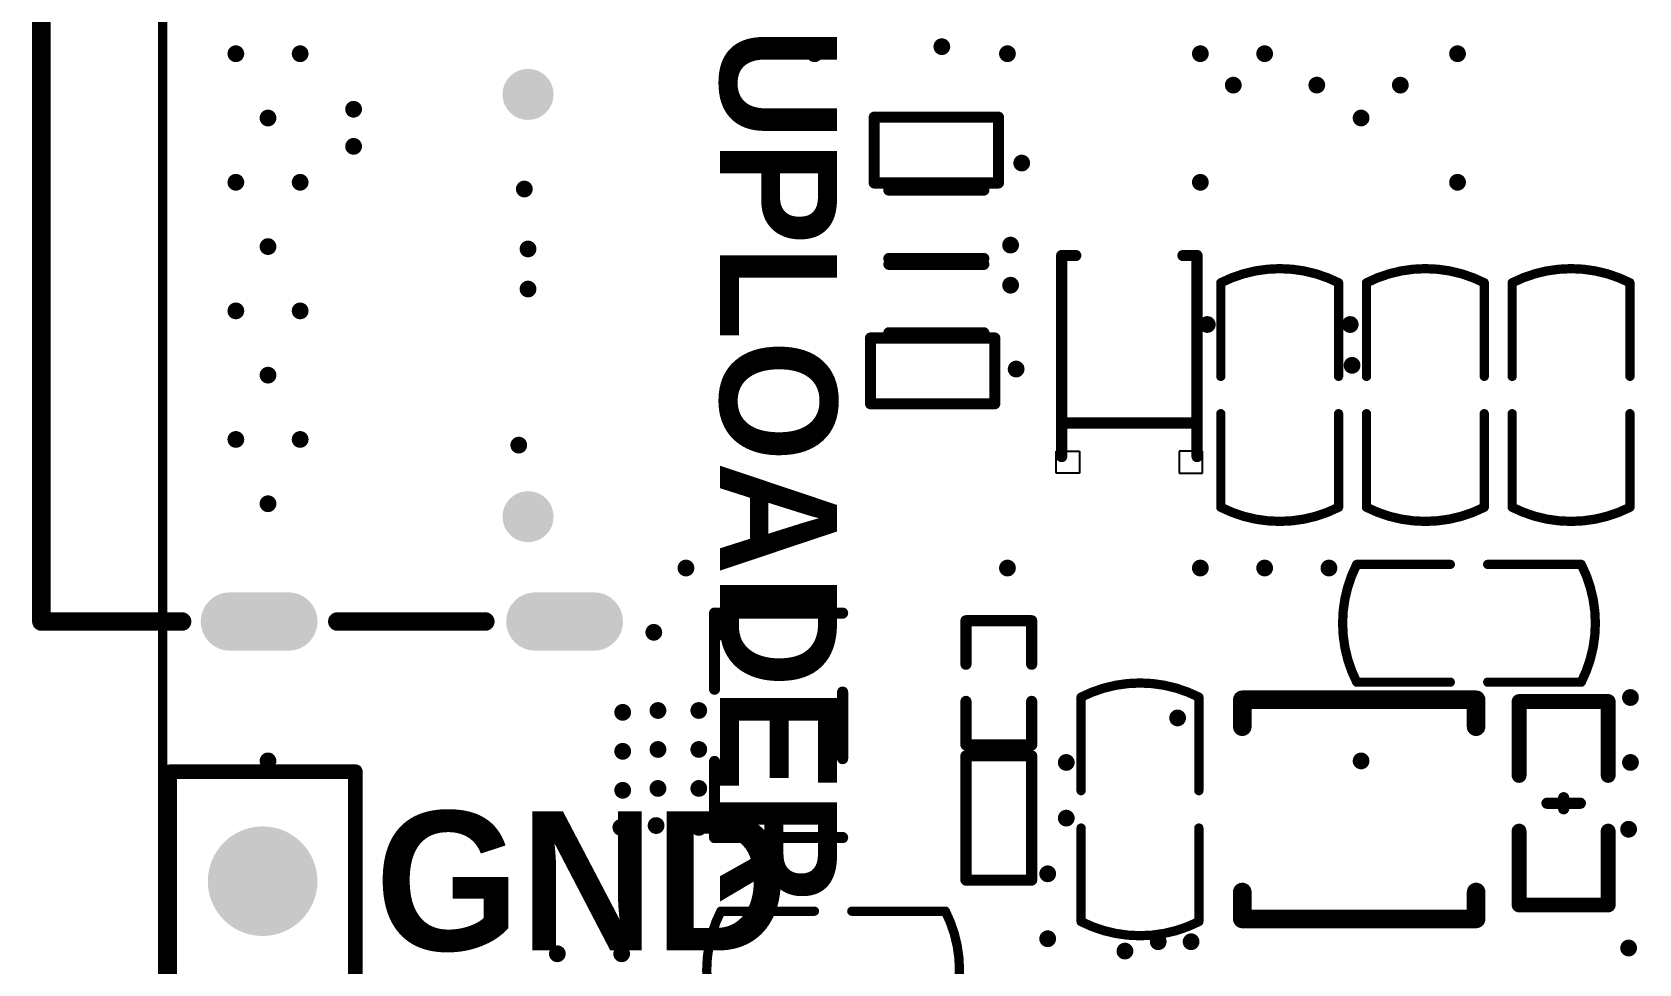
# Model space of a CAD drawing. Header units: millimetres. Extents: x -53 to 39, y 0 to 126.
# Drawn here: x -2.09 to 19.9, y 42.58 to 55.34 of the extents above; entities that cross this region are included whole.
import ezdxf

# ---------------------------------------------------------------- set-up
doc = ezdxf.new("R2010")
doc.units = ezdxf.units.MM
for name, color, linetype in [('KeepOutLayer', 6, 'Continuous'), ('MultiLayer', 9, 'Continuous'), ('PadHoleLayer', 156, 'Continuous'), ('TopOverlay', 2, 'Continuous'), ('ViaHoleLayer', 16, 'Continuous')]:
    doc.layers.add(name, color=color, linetype=linetype)
doc.styles.add('阿里巴巴普惠体 Heavy', font='', dxfattribs={"height": 0.2})
doc.styles.get('阿里巴巴普惠体 Heavy').set_extended_font_data('阿里巴巴普惠体 Heavy', bold=True)

# ---------------------------------------------------------------- blocks, each defined once
blk = doc.blocks.new('C0805_6')
at = {"layer": 'TopOverlay', "const_width": 0.127}
for points in [[(-1.53651712, -0.80585564, -0.2396317724491677), (-1.53651712, 0.80585564)], [(1.53651712, 0.80585564, -0.239631895420603), (1.53651712, -0.80585564)]]:
    blk.add_lwpolyline(points, format="xyb", dxfattribs=at)
for points in [[(-1.53651712, 0.80585564), (-0.2558542, 0.80585564)], [(0.2558542, 0.80585564), (1.53651712, 0.80585564)], [(-1.53651712, -0.80585564), (-0.2558542, -0.80585564)], [(0.2558542, -0.80585564), (1.53651712, -0.80585564)]]:
    blk.add_lwpolyline(points, dxfattribs=at)
at = {"layer": 'TopOverlay', "const_width": 0.0635}
for points in [[(-1.56826712, 0.80585564, 1), (-1.50476712, 0.80585564, 1)], [(-1.56826712, 0.80585564, 1), (-1.50476712, 0.80585564, 1)], [(-0.2876042, 0.80585564, 1), (-0.2241042, 0.80585564, 1)], [(0.2241042, 0.80585564, 1), (0.2876042, 0.80585564, 1)], [(1.50476712, 0.80585564, 1), (1.56826712, 0.80585564, 1)], [(1.50476712, 0.80585564, 1), (1.56826712, 0.80585564, 1)], [(-1.56826712, -0.80585564, 1), (-1.50476712, -0.80585564, 1)], [(-1.56826712, -0.80585564, 1), (-1.50476712, -0.80585564, 1)], [(-0.2876042, -0.80585564, 1), (-0.2241042, -0.80585564, 1)], [(0.2241042, -0.80585564, 1), (0.2876042, -0.80585564, 1)], [(1.50476712, -0.80585564, 1), (1.56826712, -0.80585564, 1)], [(1.50476712, -0.80585564, 1), (1.56826712, -0.80585564, 1)]]:
    blk.add_lwpolyline(points, format="xyb", close=True, dxfattribs=at)
blk = doc.blocks.new('C0805_7')
at = {"layer": 'TopOverlay', "const_width": 0.127}
for points in [[(-1.53651712, -0.80585564, -0.2396317724491677), (-1.53651712, 0.80585564)], [(1.53651712, 0.80585564, -0.239631895420603), (1.53651712, -0.80585564)]]:
    blk.add_lwpolyline(points, format="xyb", dxfattribs=at)
for points in [[(-1.53651712, 0.80585564), (-0.2558542, 0.80585564)], [(0.2558542, 0.80585564), (1.53651712, 0.80585564)], [(-1.53651712, -0.80585564), (-0.2558542, -0.80585564)], [(0.2558542, -0.80585564), (1.53651712, -0.80585564)]]:
    blk.add_lwpolyline(points, dxfattribs=at)
at = {"layer": 'TopOverlay', "const_width": 0.0635}
for points in [[(-1.56826712, 0.80585564, 1), (-1.50476712, 0.80585564, 1)], [(-1.56826712, 0.80585564, 1), (-1.50476712, 0.80585564, 1)], [(-0.2876042, 0.80585564, 1), (-0.2241042, 0.80585564, 1)], [(0.2241042, 0.80585564, 1), (0.2876042, 0.80585564, 1)], [(1.50476712, 0.80585564, 1), (1.56826712, 0.80585564, 1)], [(1.50476712, 0.80585564, 1), (1.56826712, 0.80585564, 1)], [(-1.56826712, -0.80585564, 1), (-1.50476712, -0.80585564, 1)], [(-1.56826712, -0.80585564, 1), (-1.50476712, -0.80585564, 1)], [(-0.2876042, -0.80585564, 1), (-0.2241042, -0.80585564, 1)], [(0.2241042, -0.80585564, 1), (0.2876042, -0.80585564, 1)], [(1.50476712, -0.80585564, 1), (1.56826712, -0.80585564, 1)], [(1.50476712, -0.80585564, 1), (1.56826712, -0.80585564, 1)]]:
    blk.add_lwpolyline(points, format="xyb", close=True, dxfattribs=at)
blk = doc.blocks.new('DFN_SMD_L1_0_W0_6_BI_19')
at = {"layer": 'TopOverlay', "const_width": 0.1519936}
for points in [[(0.6500113999999999, 0.467995), (-0.649986, 0.467995)], [(0.649986, -0.467995), (-0.6500113999999999, -0.467995)]]:
    blk.add_lwpolyline(points, dxfattribs=at)
at = {"layer": 'TopOverlay', "const_width": 0.0759968}
for points in [[(-0.6879843999999999, 0.467995, 1), (-0.6119876, 0.467995, 1)], [(0.6120129999999999, 0.467995, 1), (0.6880098, 0.467995, 1)], [(-0.6880098, -0.467995, 1), (-0.6120129999999999, -0.467995, 1)], [(0.6119876, -0.467995, 1), (0.6879843999999999, -0.467995, 1)]]:
    blk.add_lwpolyline(points, format="xyb", close=True, dxfattribs=at)
blk = doc.blocks.new('DFN_SMD_L1_0_W0_6_BI_20')
at = {"layer": 'TopOverlay', "const_width": 0.1519936}
for points in [[(0.6500113999999999, 0.467995), (-0.649986, 0.467995)], [(0.649986, -0.467995), (-0.6500113999999999, -0.467995)]]:
    blk.add_lwpolyline(points, dxfattribs=at)
at = {"layer": 'TopOverlay', "const_width": 0.0759968}
for points in [[(-0.6879843999999999, 0.467995, 1), (-0.6119876, 0.467995, 1)], [(0.6120129999999999, 0.467995, 1), (0.6880098, 0.467995, 1)], [(-0.6880098, -0.467995, 1), (-0.6120129999999999, -0.467995, 1)], [(0.6119876, -0.467995, 1), (0.6879843999999999, -0.467995, 1)]]:
    blk.add_lwpolyline(points, format="xyb", close=True, dxfattribs=at)
blk = doc.blocks.new('R0402_35')
at = {"layer": 'TopOverlay', "const_width": 0.1524}
for points in [[(-0.84987638, -0.44987718), (-0.84987638, 0.4499584599999999)], [(-0.84987638, 0.4499584599999999), (-0.25395682, 0.4499584599999999)], [(-0.25395682, 0.4499584599999999), (0.84996274, 0.4499584599999999)], [(0.84996274, -0.45003974), (0.84996274, 0.4499584599999999)], [(-0.84987638, -0.44987718), (-0.84971382, -0.45003974)], [(-0.84987638, -0.44987718), (-0.25395682, -0.44987718)], [(-0.25395682, -0.44987718), (0.84996274, -0.44987718)]]:
    blk.add_lwpolyline(points, dxfattribs=at)
at = {"layer": 'TopOverlay', "const_width": 0.0762}
for points in [[(-0.88797638, 0.4499584599999999, 1), (-0.81177638, 0.4499584599999999, 1)], [(-0.88797638, 0.4499584599999999, 1), (-0.81177638, 0.4499584599999999, 1)], [(-0.29205682, 0.4499584599999999, 1), (-0.21585682, 0.4499584599999999, 1)], [(-0.29205682, 0.4499584599999999, 1), (-0.21585682, 0.4499584599999999, 1)], [(0.81186274, 0.4499584599999999, 1), (0.8880627399999999, 0.4499584599999999, 1)], [(0.81186274, 0.4499584599999999, 1), (0.8880627399999999, 0.4499584599999999, 1)], [(-0.88797638, -0.44987718, 1), (-0.81177638, -0.44987718, 1)], [(-0.88797638, -0.44987718, 1), (-0.81177638, -0.44987718, 1)], [(-0.88797638, -0.44987718, 1), (-0.81177638, -0.44987718, 1)], [(-0.88781382, -0.45003974, 1), (-0.8116138199999999, -0.45003974, 1)], [(-0.29205682, -0.44987718, 1), (-0.21585682, -0.44987718, 1)], [(-0.29205682, -0.44987718, 1), (-0.21585682, -0.44987718, 1)], [(0.81186274, -0.44987718, 1), (0.8880627399999999, -0.44987718, 1)], [(0.81186274, -0.45003974, 1), (0.8880627399999999, -0.45003974, 1)]]:
    blk.add_lwpolyline(points, format="xyb", close=True, dxfattribs=at)
blk = doc.blocks.new('R0402_36')
at = {"layer": 'TopOverlay', "const_width": 0.1524}
for points in [[(-0.84987638, 0.4499584599999999), (-0.25395682, 0.4499584599999999)], [(-0.84987638, -0.44987718), (-0.84987638, 0.4499584599999999)], [(-0.25395682, 0.4499584599999999), (0.84996274, 0.4499584599999999)], [(0.84996274, -0.45003974), (0.84996274, 0.4499584599999999)], [(-0.84987638, -0.44987718), (-0.25395682, -0.44987718)], [(-0.84987638, -0.44987718), (-0.84971382, -0.45003974)], [(-0.25395682, -0.44987718), (0.84996274, -0.44987718)]]:
    blk.add_lwpolyline(points, dxfattribs=at)
at = {"layer": 'TopOverlay', "const_width": 0.0762}
for points in [[(-0.88797638, 0.4499584599999999, 1), (-0.81177638, 0.4499584599999999, 1)], [(-0.88797638, 0.4499584599999999, 1), (-0.81177638, 0.4499584599999999, 1)], [(-0.29205682, 0.4499584599999999, 1), (-0.21585682, 0.4499584599999999, 1)], [(-0.29205682, 0.4499584599999999, 1), (-0.21585682, 0.4499584599999999, 1)], [(0.81186274, 0.4499584599999999, 1), (0.8880627399999999, 0.4499584599999999, 1)], [(0.81186274, 0.4499584599999999, 1), (0.8880627399999999, 0.4499584599999999, 1)], [(-0.88797638, -0.44987718, 1), (-0.81177638, -0.44987718, 1)], [(-0.88797638, -0.44987718, 1), (-0.81177638, -0.44987718, 1)], [(-0.88797638, -0.44987718, 1), (-0.81177638, -0.44987718, 1)], [(-0.88781382, -0.45003974, 1), (-0.8116138199999999, -0.45003974, 1)], [(-0.29205682, -0.44987718, 1), (-0.21585682, -0.44987718, 1)], [(-0.29205682, -0.44987718, 1), (-0.21585682, -0.44987718, 1)], [(0.81186274, -0.44987718, 1), (0.8880627399999999, -0.44987718, 1)], [(0.81186274, -0.45003974, 1), (0.8880627399999999, -0.45003974, 1)]]:
    blk.add_lwpolyline(points, format="xyb", close=True, dxfattribs=at)
blk = doc.blocks.new('HDR1X15_47')
at = {"layer": 'MultiLayer'}
h = blk.add_hatch(color=9, dxfattribs=at)
edge = h.paths.add_edge_path()
edge.add_arc((16.51, 0), 0.7499985, 0, 360)
at = {"layer": 'PadHoleLayer'}
h = blk.add_hatch(color=156, dxfattribs=at)
edge = h.paths.add_edge_path()
edge.add_arc((16.51, 0), 0.4499991, 0, 360)
at = {"layer": 'TopOverlay', "const_width": 0.1999996}
for points in [[(-18.415, 1.27), (18.0086, 1.27)], [(18.0086, 1.27), (18.0086, -1.27)], [(-20.32, -1.27), (18.0086, -1.27)]]:
    blk.add_lwpolyline(points, dxfattribs=at)
at = {"layer": 'TopOverlay', "const_width": 0.0999998}
for points in [[(17.9586001, 1.27, 1), (18.0585999, 1.27, 1)], [(17.9586001, 1.27, 1), (18.0585999, 1.27, 1)], [(17.9586001, -1.27, 1), (18.0585999, -1.27, 1)], [(17.9586001, -1.27, 1), (18.0585999, -1.27, 1)]]:
    blk.add_lwpolyline(points, format="xyb", close=True, dxfattribs=at)
blk = doc.blocks.new('SOT_23_3_L2_9_W1_6_P1_90_LS2_8_BR_67')
at = {"layer": 'TopOverlay', "const_width": 0.1524}
for points in [[(-0.8761983999999999, 0.4945887999999999), (-0.8761983999999999, 1.536192)], [(-0.8761983999999999, 1.536192), (0.8761983999999999, 1.536192)], [(0.8761983999999999, -0.4553966), (0.8761983999999999, 0.4553966)], [(-0.8761983999999999, -1.536192), (-0.8761983999999999, -0.4945887999999999)], [(-0.8761983999999999, -1.536192), (0.8761983999999999, -1.536192)]]:
    blk.add_lwpolyline(points, dxfattribs=at)
at = {"layer": 'TopOverlay', "const_width": 0.0762}
for points in [[(-0.9142984, 1.536192, 1), (-0.8380983999999999, 1.536192, 1)], [(-0.9142984, 1.536192, 1), (-0.8380983999999999, 1.536192, 1)], [(0.8380983999999999, 1.536192, 1), (0.9142984, 1.536192, 1)], [(-0.9142984, 0.4945887999999999, 1), (-0.8380983999999999, 0.4945887999999999, 1)], [(0.8380983999999999, 0.4553966, 1), (0.9142984, 0.4553966, 1)], [(-0.9142984, -0.4945887999999999, 1), (-0.8380983999999999, -0.4945887999999999, 1)], [(0.8380983999999999, -0.4553966, 1), (0.9142984, -0.4553966, 1)], [(-0.9142984, -1.536192, 1), (-0.8380983999999999, -1.536192, 1)], [(-0.9142984, -1.536192, 1), (-0.8380983999999999, -1.536192, 1)], [(0.8380983999999999, -1.536192, 1), (0.9142984, -1.536192, 1)]]:
    blk.add_lwpolyline(points, format="xyb", close=True, dxfattribs=at)
blk = doc.blocks.new('R0402_102')
at = {"layer": 'TopOverlay', "const_width": 0.1524}
for points in [[(-0.84987638, -0.44987718), (-0.84987638, 0.4499584599999999)], [(-0.25395682, 0.4499584599999999), (-0.84987638, 0.4499584599999999)], [(0.84996274, 0.4499584599999999), (-0.25395682, 0.4499584599999999)], [(0.84996274, -0.45003974), (0.84996274, 0.4499584599999999)], [(-0.84971382, -0.45003974), (-0.84987638, -0.44987718)], [(-0.25395682, -0.44987718), (-0.84987638, -0.44987718)], [(0.84996274, -0.44987718), (-0.25395682, -0.44987718)]]:
    blk.add_lwpolyline(points, dxfattribs=at)
at = {"layer": 'TopOverlay', "const_width": 0.0762}
for points in [[(-0.88797638, 0.4499584599999999, 1), (-0.81177638, 0.4499584599999999, 1)], [(-0.88797638, 0.4499584599999999, 1), (-0.81177638, 0.4499584599999999, 1)], [(-0.29205682, 0.4499584599999999, 1), (-0.21585682, 0.4499584599999999, 1)], [(-0.29205682, 0.4499584599999999, 1), (-0.21585682, 0.4499584599999999, 1)], [(0.81186274, 0.4499584599999999, 1), (0.8880627399999999, 0.4499584599999999, 1)], [(0.81186274, 0.4499584599999999, 1), (0.8880627399999999, 0.4499584599999999, 1)], [(-0.88797638, -0.44987718, 1), (-0.81177638, -0.44987718, 1)], [(-0.88797638, -0.44987718, 1), (-0.81177638, -0.44987718, 1)], [(-0.88797638, -0.44987718, 1), (-0.81177638, -0.44987718, 1)], [(-0.88781382, -0.45003974, 1), (-0.8116138199999999, -0.45003974, 1)], [(-0.29205682, -0.44987718, 1), (-0.21585682, -0.44987718, 1)], [(-0.29205682, -0.44987718, 1), (-0.21585682, -0.44987718, 1)], [(0.81186274, -0.44987718, 1), (0.8880627399999999, -0.44987718, 1)], [(0.81186274, -0.45003974, 1), (0.8880627399999999, -0.45003974, 1)]]:
    blk.add_lwpolyline(points, format="xyb", close=True, dxfattribs=at)
blk = doc.blocks.new('C0402_113')
at = {"layer": 'TopOverlay', "const_width": 0.1524}
for points in [[(-0.84987638, -0.44987718), (-0.84987638, 0.4499584599999999)], [(-0.25395682, 0.4499584599999999), (-0.84987638, 0.4499584599999999)], [(0.84996274, 0.4499584599999999), (0.25404318, 0.4499584599999999)], [(0.84996274, -0.45003974), (0.84996274, 0.4499584599999999)], [(-0.84971382, -0.45003974), (-0.84987638, -0.44987718)], [(-0.25395682, -0.44987718), (-0.84987638, -0.44987718)], [(0.84996274, -0.44987718), (0.25404318, -0.44987718)]]:
    blk.add_lwpolyline(points, dxfattribs=at)
at = {"layer": 'TopOverlay', "const_width": 0.0762}
for points in [[(-0.88797638, 0.4499584599999999, 1), (-0.81177638, 0.4499584599999999, 1)], [(-0.88797638, 0.4499584599999999, 1), (-0.81177638, 0.4499584599999999, 1)], [(-0.29205682, 0.4499584599999999, 1), (-0.21585682, 0.4499584599999999, 1)], [(0.21594318, 0.4499584599999999, 1), (0.29214318, 0.4499584599999999, 1)], [(0.81186274, 0.4499584599999999, 1), (0.8880627399999999, 0.4499584599999999, 1)], [(0.81186274, 0.4499584599999999, 1), (0.8880627399999999, 0.4499584599999999, 1)], [(-0.88797638, -0.44987718, 1), (-0.81177638, -0.44987718, 1)], [(-0.88797638, -0.44987718, 1), (-0.81177638, -0.44987718, 1)], [(-0.88797638, -0.44987718, 1), (-0.81177638, -0.44987718, 1)], [(-0.88781382, -0.45003974, 1), (-0.8116138199999999, -0.45003974, 1)], [(-0.29205682, -0.44987718, 1), (-0.21585682, -0.44987718, 1)], [(0.21594318, -0.44987718, 1), (0.29214318, -0.44987718, 1)], [(0.81186274, -0.44987718, 1), (0.8880627399999999, -0.44987718, 1)], [(0.81186274, -0.45003974, 1), (0.8880627399999999, -0.45003974, 1)]]:
    blk.add_lwpolyline(points, format="xyb", close=True, dxfattribs=at)
blk = doc.blocks.new('TYPE_C3_0_USB_122')
at = {"layer": 'MultiLayer'}
h = blk.add_hatch(color=9, dxfattribs=at)
edge = h.paths.add_edge_path()
edge.add_arc((-4.32500024, 1.37000107), 0.3999992, 180, 360)
edge.add_line((-3.92500104, 1.37000107), (-3.92500104, 2.17000201))
edge.add_arc((-4.32500024, 2.17000201), 0.3999992, 0, 180)
edge.add_line((-4.724999439999999, 2.17000201), (-4.724999439999999, 1.37000107))
h = blk.add_hatch(color=9, dxfattribs=at)
edge = h.paths.add_edge_path()
edge.add_arc((4.32500024, 1.37000107), 0.3999992, 180, 360)
edge.add_line((4.724999439999999, 1.37000107), (4.724999439999999, 2.17000201))
edge.add_arc((4.32500024, 2.17000201), 0.3999992, 0, 180)
edge.add_line((3.92500104, 2.17000201), (3.92500104, 1.37000107))
h = blk.add_hatch(color=9, dxfattribs=at)
edge = h.paths.add_edge_path()
edge.add_arc((-2.8899993, 1.27), 0.3499993, 0, 360)
h = blk.add_hatch(color=9, dxfattribs=at)
edge = h.paths.add_edge_path()
edge.add_arc((2.8899993, 1.27), 0.3499993, 0, 360)
h = blk.add_hatch(color=9, dxfattribs=at)
edge = h.paths.add_edge_path()
edge.add_arc((-4.32500024, -2.80999819), 0.3999992, 180, 360)
edge.add_line((-3.92500104, -2.80999819), (-3.92500104, -2.00999725))
edge.add_arc((-4.32500024, -2.00999725), 0.3999992, 0, 180)
edge.add_line((-4.724999439999999, -2.00999725), (-4.724999439999999, -2.80999819))
h = blk.add_hatch(color=9, dxfattribs=at)
edge = h.paths.add_edge_path()
edge.add_arc((4.32500024, -2.80999819), 0.3999992, 180, 360)
edge.add_line((4.724999439999999, -2.80999819), (4.724999439999999, -2.00999725))
edge.add_arc((4.32500024, -2.00999725), 0.3999992, 0, 180)
edge.add_line((3.92500104, -2.00999725), (3.92500104, -2.80999819))
at = {"layer": 'PadHoleLayer'}
h = blk.add_hatch(color=156, dxfattribs=at)
edge = h.paths.add_edge_path()
edge.add_arc((-4.32500024, 1.42000097), 0.2999994, 180, 360)
edge.add_line((-4.02500084, 1.42000097), (-4.02500084, 2.12000211))
edge.add_arc((-4.32500024, 2.12000211), 0.2999994, 0, 180)
edge.add_line((-4.62499964, 2.12000211), (-4.62499964, 1.42000097))
h = blk.add_hatch(color=156, dxfattribs=at)
edge = h.paths.add_edge_path()
edge.add_arc((4.32500024, 1.42000097), 0.2999994, 180, 360)
edge.add_line((4.62499964, 1.42000097), (4.62499964, 2.12000211))
edge.add_arc((4.32500024, 2.12000211), 0.2999994, 0, 180)
edge.add_line((4.02500084, 2.12000211), (4.02500084, 1.42000097))
h = blk.add_hatch(color=156, dxfattribs=at)
edge = h.paths.add_edge_path()
edge.add_arc((-2.8899993, 1.27), 0.3499993, 0, 360)
h = blk.add_hatch(color=156, dxfattribs=at)
edge = h.paths.add_edge_path()
edge.add_arc((2.8899993, 1.27), 0.3499993, 0, 360)
h = blk.add_hatch(color=156, dxfattribs=at)
edge = h.paths.add_edge_path()
edge.add_arc((-4.32500024, -2.75999829), 0.2999994, 180, 360)
edge.add_line((-4.02500084, -2.75999829), (-4.02500084, -2.05999715))
edge.add_arc((-4.32500024, -2.05999715), 0.2999994, 0, 180)
edge.add_line((-4.62499964, -2.05999715), (-4.62499964, -2.75999829))
h = blk.add_hatch(color=156, dxfattribs=at)
edge = h.paths.add_edge_path()
edge.add_arc((4.32500024, -2.75999829), 0.2999994, 180, 360)
edge.add_line((4.62499964, -2.75999829), (4.62499964, -2.05999715))
edge.add_arc((4.32500024, -2.05999715), 0.2999994, 0, 180)
edge.add_line((4.02500084, -2.05999715), (4.02500084, -2.75999829))
at = {"layer": 'TopOverlay', "const_width": 0.254}
for points in [[(-4.32500024, -1.33999986), (-4.32500024, 0.6849999)], [(4.32500024, -1.33999986), (4.32500024, 0.6849999)], [(-4.32500024, -5.38999938), (-4.32500024, -3.464999419999999)], [(4.32500024, -5.38999938), (4.32500024, -3.464999419999999)], [(4.32500024, -5.38999938), (-4.32500024, -5.38999938)]]:
    blk.add_lwpolyline(points, dxfattribs=at)
at = {"layer": 'TopOverlay', "const_width": 0.127}
for points in [[(-4.38850024, 0.6849999, 1), (-4.261500239999999, 0.6849999, 1)], [(4.261500239999999, 0.6849999, 1), (4.38850024, 0.6849999, 1)], [(-4.38850024, -1.33999986, 1), (-4.261500239999999, -1.33999986, 1)], [(4.261500239999999, -1.33999986, 1), (4.38850024, -1.33999986, 1)], [(-4.38850024, -3.464999419999999, 1), (-4.261500239999999, -3.464999419999999, 1)], [(4.261500239999999, -3.464999419999999, 1), (4.38850024, -3.464999419999999, 1)], [(-4.38850024, -5.38999938, 1), (-4.261500239999999, -5.38999938, 1)], [(-4.38850024, -5.38999938, 1), (-4.261500239999999, -5.38999938, 1)], [(4.261500239999999, -5.38999938, 1), (4.38850024, -5.38999938, 1)], [(4.261500239999999, -5.38999938, 1), (4.38850024, -5.38999938, 1)]]:
    blk.add_lwpolyline(points, format="xyb", close=True, dxfattribs=at)
blk = doc.blocks.new('SOD_123FL_L2_7_W1_8_LS3_8_RD_130')
at = {"layer": 'TopOverlay'}
for p, q in [((-1.6047974, 1.002411), (-1.2999974, 1.002411)), ((-1.6047974, 0.6824218), (-1.6047974, 1.002411)), ((-1.2999974, 1.002411), (-1.2999974, 0.6824218)), ((-1.2999974, 0.6824218), (-1.6047974, 0.6824218)), ((-1.2999974, -0.6824218), (-1.6047974, -0.6824218)), ((-1.6047974, -0.6824218), (-1.6047974, -1.002411)), ((-1.2999974, -1.002411), (-1.2999974, -0.6824218)), ((-1.6047974, -1.002411), (-1.2999974, -1.002411))]:
    blk.add_line(p, q, dxfattribs=at)
at = {"layer": 'TopOverlay', "const_width": 0.1524}
for points in [[(-1.3762228, 0.9262364), (1.3762228, 0.9262364)], [(-0.9167875999999999, 0.8762238), (-0.9167875999999999, -0.8762238)], [(1.3762228, 0.9262364), (1.3762228, 0.7331964)], [(1.3762228, -0.7331964), (1.3762228, -0.9262364)], [(-1.3762228, -0.9262364), (1.3762228, -0.9262364)]]:
    blk.add_lwpolyline(points, dxfattribs=at)
at = {"layer": 'TopOverlay', "const_width": 0.0762}
for points in [[(-1.4143228, 0.9262364, 1), (-1.3381228, 0.9262364, 1)], [(-0.9548876000000001, 0.8762238, 1), (-0.8786875999999999, 0.8762238, 1)], [(1.3381228, 0.9262364, 1), (1.4143228, 0.9262364, 1)], [(1.3381228, 0.9262364, 1), (1.4143228, 0.9262364, 1)], [(1.3381228, 0.7331964, 1), (1.4143228, 0.7331964, 1)], [(1.3381228, -0.7331964, 1), (1.4143228, -0.7331964, 1)], [(-1.4143228, -0.9262364, 1), (-1.3381228, -0.9262364, 1)], [(-0.9548876000000001, -0.8762238, 1), (-0.8786875999999999, -0.8762238, 1)], [(1.3381228, -0.9262364, 1), (1.4143228, -0.9262364, 1)], [(1.3381228, -0.9262364, 1), (1.4143228, -0.9262364, 1)]]:
    blk.add_lwpolyline(points, format="xyb", close=True, dxfattribs=at)
blk = doc.blocks.new('IND_SMD_L3_2_W3_0_SPM3012T_135')
at = {"layer": 'TopOverlay', "const_width": 0.254}
for points in [[(-1.6000222, 1.499997), (1.6000222, 1.499997)], [(-1.6000222, 1.1311382), (-1.6000222, 1.499997)], [(1.6000222, 1.1311382), (1.6000222, 1.499997)], [(-1.6000222, -1.499997), (-1.6000222, -1.1311382)], [(1.6000222, -1.499997), (1.6000222, -1.1311382)], [(-1.6000222, -1.499997), (1.6000222, -1.499997)]]:
    blk.add_lwpolyline(points, dxfattribs=at)
at = {"layer": 'TopOverlay', "const_width": 0.127}
for points in [[(-1.6635222, 1.499997, 1), (-1.5365222, 1.499997, 1)], [(-1.6635222, 1.499997, 1), (-1.5365222, 1.499997, 1)], [(1.5365222, 1.499997, 1), (1.6635222, 1.499997, 1)], [(1.5365222, 1.499997, 1), (1.6635222, 1.499997, 1)], [(-1.6635222, 1.1311382, 1), (-1.5365222, 1.1311382, 1)], [(1.5365222, 1.1311382, 1), (1.6635222, 1.1311382, 1)], [(-1.6635222, -1.1311382, 1), (-1.5365222, -1.1311382, 1)], [(1.5365222, -1.1311382, 1), (1.6635222, -1.1311382, 1)], [(-1.6635222, -1.499997, 1), (-1.5365222, -1.499997, 1)], [(-1.6635222, -1.499997, 1), (-1.5365222, -1.499997, 1)], [(1.5365222, -1.499997, 1), (1.6635222, -1.499997, 1)], [(1.5365222, -1.499997, 1), (1.6635222, -1.499997, 1)]]:
    blk.add_lwpolyline(points, format="xyb", close=True, dxfattribs=at)
blk = doc.blocks.new('C0805_138')
at = {"layer": 'TopOverlay', "const_width": 0.127}
for points in [[(-1.53651712, -0.80585564, -0.2396317724491677), (-1.53651712, 0.80585564)], [(1.53651712, 0.80585564, -0.2396318954206029), (1.53651712, -0.80585564)]]:
    blk.add_lwpolyline(points, format="xyb", dxfattribs=at)
for points in [[(-1.53651712, 0.80585564), (-0.2558542, 0.80585564)], [(0.2558542, 0.80585564), (1.53651712, 0.80585564)], [(-1.53651712, -0.80585564), (-0.2558542, -0.80585564)], [(0.2558542, -0.80585564), (1.53651712, -0.80585564)]]:
    blk.add_lwpolyline(points, dxfattribs=at)
at = {"layer": 'TopOverlay', "const_width": 0.0635}
for points in [[(-1.56826712, 0.80585564, 1), (-1.50476712, 0.80585564, 1)], [(-1.56826712, 0.80585564, 1), (-1.50476712, 0.80585564, 1)], [(-0.2876042, 0.80585564, 1), (-0.2241042, 0.80585564, 1)], [(0.2241042, 0.80585564, 1), (0.2876042, 0.80585564, 1)], [(1.50476712, 0.80585564, 1), (1.56826712, 0.80585564, 1)], [(1.50476712, 0.80585564, 1), (1.56826712, 0.80585564, 1)], [(-1.56826712, -0.80585564, 1), (-1.50476712, -0.80585564, 1)], [(-1.56826712, -0.80585564, 1), (-1.50476712, -0.80585564, 1)], [(-0.2876042, -0.80585564, 1), (-0.2241042, -0.80585564, 1)], [(0.2241042, -0.80585564, 1), (0.2876042, -0.80585564, 1)], [(1.50476712, -0.80585564, 1), (1.56826712, -0.80585564, 1)], [(1.50476712, -0.80585564, 1), (1.56826712, -0.80585564, 1)]]:
    blk.add_lwpolyline(points, format="xyb", close=True, dxfattribs=at)
blk = doc.blocks.new('C0805_145')
at = {"layer": 'TopOverlay', "const_width": 0.127}
for points in [[(-1.53651712, -0.80585564, -0.2396317724491677), (-1.53651712, 0.80585564)], [(1.53651712, 0.80585564, -0.239631895420603), (1.53651712, -0.80585564)]]:
    blk.add_lwpolyline(points, format="xyb", dxfattribs=at)
for points in [[(-1.53651712, 0.80585564), (-0.2558542, 0.80585564)], [(0.2558542, 0.80585564), (1.53651712, 0.80585564)], [(-1.53651712, -0.80585564), (-0.2558542, -0.80585564)], [(0.2558542, -0.80585564), (1.53651712, -0.80585564)]]:
    blk.add_lwpolyline(points, dxfattribs=at)
at = {"layer": 'TopOverlay', "const_width": 0.0635}
for points in [[(-1.56826712, 0.80585564, 1), (-1.50476712, 0.80585564, 1)], [(-1.56826712, 0.80585564, 1), (-1.50476712, 0.80585564, 1)], [(-0.2876042, 0.80585564, 1), (-0.2241042, 0.80585564, 1)], [(0.2241042, 0.80585564, 1), (0.2876042, 0.80585564, 1)], [(1.50476712, 0.80585564, 1), (1.56826712, 0.80585564, 1)], [(1.50476712, 0.80585564, 1), (1.56826712, 0.80585564, 1)], [(-1.56826712, -0.80585564, 1), (-1.50476712, -0.80585564, 1)], [(-1.56826712, -0.80585564, 1), (-1.50476712, -0.80585564, 1)], [(-0.2876042, -0.80585564, 1), (-0.2241042, -0.80585564, 1)], [(0.2241042, -0.80585564, 1), (0.2876042, -0.80585564, 1)], [(1.50476712, -0.80585564, 1), (1.56826712, -0.80585564, 1)], [(1.50476712, -0.80585564, 1), (1.56826712, -0.80585564, 1)]]:
    blk.add_lwpolyline(points, format="xyb", close=True, dxfattribs=at)
blk = doc.blocks.new('C0805_147')
at = {"layer": 'TopOverlay', "const_width": 0.127}
for points in [[(-1.53651712, -0.80585564, -0.2396317724491677), (-1.53651712, 0.80585564)], [(1.53651712, 0.80585564, -0.239631895420603), (1.53651712, -0.80585564)]]:
    blk.add_lwpolyline(points, format="xyb", dxfattribs=at)
for points in [[(-0.2558542, 0.80585564), (-1.53651712, 0.80585564)], [(1.53651712, 0.80585564), (0.2558542, 0.80585564)], [(-0.2558542, -0.80585564), (-1.53651712, -0.80585564)], [(1.53651712, -0.80585564), (0.2558542, -0.80585564)]]:
    blk.add_lwpolyline(points, dxfattribs=at)
at = {"layer": 'TopOverlay', "const_width": 0.0635}
for points in [[(-1.56826712, 0.80585564, 1), (-1.50476712, 0.80585564, 1)], [(-1.56826712, 0.80585564, 1), (-1.50476712, 0.80585564, 1)], [(-0.2876042, 0.80585564, 1), (-0.2241042, 0.80585564, 1)], [(0.2241042, 0.80585564, 1), (0.2876042, 0.80585564, 1)], [(1.50476712, 0.80585564, 1), (1.56826712, 0.80585564, 1)], [(1.50476712, 0.80585564, 1), (1.56826712, 0.80585564, 1)], [(-1.56826712, -0.80585564, 1), (-1.50476712, -0.80585564, 1)], [(-1.56826712, -0.80585564, 1), (-1.50476712, -0.80585564, 1)], [(-0.2876042, -0.80585564, 1), (-0.2241042, -0.80585564, 1)], [(0.2241042, -0.80585564, 1), (0.2876042, -0.80585564, 1)], [(1.50476712, -0.80585564, 1), (1.56826712, -0.80585564, 1)], [(1.50476712, -0.80585564, 1), (1.56826712, -0.80585564, 1)]]:
    blk.add_lwpolyline(points, format="xyb", close=True, dxfattribs=at)
blk = doc.blocks.new('C0805_156')
at = {"layer": 'TopOverlay', "const_width": 0.127}
for points in [[(-1.53651712, -0.80585564, -0.2396317724491677), (-1.53651712, 0.80585564)], [(1.53651712, 0.80585564, -0.239631895420603), (1.53651712, -0.80585564)]]:
    blk.add_lwpolyline(points, format="xyb", dxfattribs=at)
for points in [[(-1.53651712, 0.80585564), (-0.2558542, 0.80585564)], [(0.2558542, 0.80585564), (1.53651712, 0.80585564)], [(-1.53651712, -0.80585564), (-0.2558542, -0.80585564)], [(0.2558542, -0.80585564), (1.53651712, -0.80585564)]]:
    blk.add_lwpolyline(points, dxfattribs=at)
at = {"layer": 'TopOverlay', "const_width": 0.0635}
for points in [[(-1.56826712, 0.80585564, 1), (-1.50476712, 0.80585564, 1)], [(-1.56826712, 0.80585564, 1), (-1.50476712, 0.80585564, 1)], [(-0.2876042, 0.80585564, 1), (-0.2241042, 0.80585564, 1)], [(0.2241042, 0.80585564, 1), (0.2876042, 0.80585564, 1)], [(1.50476712, 0.80585564, 1), (1.56826712, 0.80585564, 1)], [(1.50476712, 0.80585564, 1), (1.56826712, 0.80585564, 1)], [(-1.56826712, -0.80585564, 1), (-1.50476712, -0.80585564, 1)], [(-1.56826712, -0.80585564, 1), (-1.50476712, -0.80585564, 1)], [(-0.2876042, -0.80585564, 1), (-0.2241042, -0.80585564, 1)], [(0.2241042, -0.80585564, 1), (0.2876042, -0.80585564, 1)], [(1.50476712, -0.80585564, 1), (1.56826712, -0.80585564, 1)], [(1.50476712, -0.80585564, 1), (1.56826712, -0.80585564, 1)]]:
    blk.add_lwpolyline(points, format="xyb", close=True, dxfattribs=at)
blk = doc.blocks.new('C0603_157')
at = {"layer": 'TopOverlay'}
for points, const_width in [([(-1.39248134, 0.6096), (-0.3809999999999999, 0.6096)], 0.2032), ([(-1.39248134, 0.6096), (-1.39248134, -0.6096)], 0.2032), ([(0.3809999999999999, 0.6096), (1.39248134, 0.6096)], 0.2032), ([(1.39248134, 0.6096), (1.39248134, -0.6096)], 0.2032), ([(0, 0.2286), (0, -0.2286)], 0.1524), ([(-0.0762, 0), (0, 0)], 0.1524), ([(0, 0), (0.0762, 0)], 0.1524), ([(-1.39248134, -0.6096), (-0.3809999999999999, -0.6096)], 0.2032), ([(0.3809999999999999, -0.6096), (1.39248134, -0.6096)], 0.2032)]:
    blk.add_lwpolyline(points, dxfattribs=dict(at, const_width=const_width))
for points, const_width in [([(-1.44328134, 0.6096, 1), (-1.34168134, 0.6096, 1)], 0.1016), ([(-1.44328134, 0.6096, 1), (-1.34168134, 0.6096, 1)], 0.1016), ([(-0.4318, 0.6096, 1), (-0.3302, 0.6096, 1)], 0.1016), ([(0.3302, 0.6096, 1), (0.4318, 0.6096, 1)], 0.1016), ([(1.34168134, 0.6096, 1), (1.44328134, 0.6096, 1)], 0.1016), ([(1.34168134, 0.6096, 1), (1.44328134, 0.6096, 1)], 0.1016), ([(-0.0381, 0.2286, 1), (0.0381, 0.2286, 1)], 0.0762), ([(-0.1143, 0, 1), (-0.0381, 0, 1)], 0.0762), ([(-0.0381, 0, 1), (0.0381, 0, 1)], 0.0762), ([(-0.0381, 0, 1), (0.0381, 0, 1)], 0.0762), ([(0.0381, 0, 1), (0.1143, 0, 1)], 0.0762), ([(-0.0381, -0.2286, 1), (0.0381, -0.2286, 1)], 0.0762), ([(-1.44328134, -0.6096, 1), (-1.34168134, -0.6096, 1)], 0.1016), ([(-1.44328134, -0.6096, 1), (-1.34168134, -0.6096, 1)], 0.1016), ([(-0.4318, -0.6096, 1), (-0.3302, -0.6096, 1)], 0.1016), ([(0.3302, -0.6096, 1), (0.4318, -0.6096, 1)], 0.1016), ([(1.34168134, -0.6096, 1), (1.44328134, -0.6096, 1)], 0.1016), ([(1.34168134, -0.6096, 1), (1.44328134, -0.6096, 1)], 0.1016)]:
    blk.add_lwpolyline(points, format="xyb", close=True, dxfattribs=dict(at, const_width=const_width))

msp = doc.modelspace()

# ---------------------------------------------------------------- hatches: boundary and pattern name
at = {"layer": 'ViaHoleLayer'}
h = msp.add_hatch(color=16, dxfattribs=at)
edge = h.paths.add_edge_path()
edge.add_arc((10.36203922, 55.13645309999999), 0.1149985, 0, 360)
h = msp.add_hatch(color=16, dxfattribs=at)
edge = h.paths.add_edge_path()
edge.add_arc((0.70013576, 55.04006772), 0.1149985, 0, 360)
h = msp.add_hatch(color=16, dxfattribs=at)
edge = h.paths.add_edge_path()
edge.add_arc((1.58013654, 55.04006772), 0.1149985, 0, 360)
h = msp.add_hatch(color=16, dxfattribs=at)
edge = h.paths.add_edge_path()
edge.add_arc((8.62014278, 55.04006772), 0.1149985, 0, 360)
h = msp.add_hatch(color=16, dxfattribs=at)
edge = h.paths.add_edge_path()
edge.add_arc((11.26014512, 55.04006772), 0.1149985, 0, 360)
h = msp.add_hatch(color=16, dxfattribs=at)
edge = h.paths.add_edge_path()
edge.add_arc((13.90014746, 55.04006772), 0.1149985, 0, 360)
h = msp.add_hatch(color=16, dxfattribs=at)
edge = h.paths.add_edge_path()
edge.add_arc((14.78014824, 55.04006772), 0.1149985, 0, 360)
h = msp.add_hatch(color=16, dxfattribs=at)
edge = h.paths.add_edge_path()
edge.add_arc((17.42015058, 55.04006772), 0.1149985, 0, 360)
h = msp.add_hatch(color=16, dxfattribs=at)
edge = h.paths.add_edge_path()
edge.add_arc((14.351, 54.60999999999999), 0.1149985, 0, 360)
h = msp.add_hatch(color=16, dxfattribs=at)
edge = h.paths.add_edge_path()
edge.add_arc((15.494, 54.60999999999999), 0.1149985, 0, 360)
h = msp.add_hatch(color=16, dxfattribs=at)
edge = h.paths.add_edge_path()
edge.add_arc((16.637, 54.60999999999999), 0.1149985, 0, 360)
h = msp.add_hatch(color=16, dxfattribs=at)
edge = h.paths.add_edge_path()
edge.add_arc((2.3114, 54.27979999999999), 0.1149985, 0, 360)
h = msp.add_hatch(color=16, dxfattribs=at)
edge = h.paths.add_edge_path()
edge.add_arc((1.14013742, 54.16006693999999), 0.1149985, 0, 360)
h = msp.add_hatch(color=16, dxfattribs=at)
edge = h.paths.add_edge_path()
edge.add_arc((16.10015068, 54.16006693999999), 0.1149985, 0, 360)
h = msp.add_hatch(color=16, dxfattribs=at)
edge = h.paths.add_edge_path()
edge.add_arc((2.3114, 53.7718), 0.1149985, 0, 360)
h = msp.add_hatch(color=16, dxfattribs=at)
edge = h.paths.add_edge_path()
edge.add_arc((11.4554, 53.5432), 0.1149985, 0, 360)
h = msp.add_hatch(color=16, dxfattribs=at)
edge = h.paths.add_edge_path()
edge.add_arc((0.70013576, 53.28006616), 0.1149985, 0, 360)
h = msp.add_hatch(color=16, dxfattribs=at)
edge = h.paths.add_edge_path()
edge.add_arc((1.58013654, 53.28006616), 0.1149985, 0, 360)
h = msp.add_hatch(color=16, dxfattribs=at)
edge = h.paths.add_edge_path()
edge.add_arc((4.648199999999999, 53.1876), 0.1149985, 0, 360)
h = msp.add_hatch(color=16, dxfattribs=at)
edge = h.paths.add_edge_path()
edge.add_arc((13.90014746, 53.28006616), 0.1149985, 0, 360)
h = msp.add_hatch(color=16, dxfattribs=at)
edge = h.paths.add_edge_path()
edge.add_arc((17.42015058, 53.28006616), 0.1149985, 0, 360)
h = msp.add_hatch(color=16, dxfattribs=at)
edge = h.paths.add_edge_path()
edge.add_arc((1.14013742, 52.40006537999999), 0.1149985, 0, 360)
h = msp.add_hatch(color=16, dxfattribs=at)
edge = h.paths.add_edge_path()
edge.add_arc((4.69900254, 52.36745178), 0.1149985, 0, 360)
h = msp.add_hatch(color=16, dxfattribs=at)
edge = h.paths.add_edge_path()
edge.add_arc((11.30300254, 52.42064954), 0.1149985, 0, 360)
h = msp.add_hatch(color=16, dxfattribs=at)
edge = h.paths.add_edge_path()
edge.add_arc((4.69900254, 51.81855269999999), 0.1149985, 0, 360)
h = msp.add_hatch(color=16, dxfattribs=at)
edge = h.paths.add_edge_path()
edge.add_arc((11.30300254, 51.87175046), 0.1149985, 0, 360)
h = msp.add_hatch(color=16, dxfattribs=at)
edge = h.paths.add_edge_path()
edge.add_arc((0.70013576, 51.5200646), 0.1149985, 0, 360)
h = msp.add_hatch(color=16, dxfattribs=at)
edge = h.paths.add_edge_path()
edge.add_arc((1.58013654, 51.5200646), 0.1149985, 0, 360)
h = msp.add_hatch(color=16, dxfattribs=at)
edge = h.paths.add_edge_path()
edge.add_arc((13.9954, 51.3334), 0.1149985, 0, 360)
h = msp.add_hatch(color=16, dxfattribs=at)
edge = h.paths.add_edge_path()
edge.add_arc((15.9512, 51.3334), 0.1149985, 0, 360)
h = msp.add_hatch(color=16, dxfattribs=at)
edge = h.paths.add_edge_path()
edge.add_arc((11.3792, 50.7238), 0.1149985, 0, 360)
h = msp.add_hatch(color=16, dxfattribs=at)
edge = h.paths.add_edge_path()
edge.add_arc((15.9766, 50.7746), 0.1149985, 0, 360)
h = msp.add_hatch(color=16, dxfattribs=at)
edge = h.paths.add_edge_path()
edge.add_arc((1.14013742, 50.64006381999999), 0.1149985, 0, 360)
h = msp.add_hatch(color=16, dxfattribs=at)
edge = h.paths.add_edge_path()
edge.add_arc((0.70013576, 49.76006304), 0.1149985, 0, 360)
h = msp.add_hatch(color=16, dxfattribs=at)
edge = h.paths.add_edge_path()
edge.add_arc((1.58013654, 49.76006304), 0.1149985, 0, 360)
h = msp.add_hatch(color=16, dxfattribs=at)
edge = h.paths.add_edge_path()
edge.add_arc((4.571999999999999, 49.68239999999999), 0.1149985, 0, 360)
h = msp.add_hatch(color=16, dxfattribs=at)
edge = h.paths.add_edge_path()
edge.add_arc((1.14013742, 48.88006226), 0.1149985, 0, 360)
h = msp.add_hatch(color=16, dxfattribs=at)
edge = h.paths.add_edge_path()
edge.add_arc((6.86014122, 48.00006148), 0.1149985, 0, 360)
h = msp.add_hatch(color=16, dxfattribs=at)
edge = h.paths.add_edge_path()
edge.add_arc((11.26014512, 48.00006148), 0.1149985, 0, 360)
h = msp.add_hatch(color=16, dxfattribs=at)
edge = h.paths.add_edge_path()
edge.add_arc((13.90014746, 48.00006148), 0.1149985, 0, 360)
h = msp.add_hatch(color=16, dxfattribs=at)
edge = h.paths.add_edge_path()
edge.add_arc((14.78014824, 48.00006148), 0.1149985, 0, 360)
h = msp.add_hatch(color=16, dxfattribs=at)
edge = h.paths.add_edge_path()
edge.add_arc((15.66014902, 48.00006148), 0.1149985, 0, 360)
h = msp.add_hatch(color=16, dxfattribs=at)
edge = h.paths.add_edge_path()
edge.add_arc((6.420142099999999, 47.1200607), 0.1149985, 0, 360)
h = msp.add_hatch(color=16, dxfattribs=at)
edge = h.paths.add_edge_path()
edge.add_arc((7.300142879999999, 47.1200607), 0.1149985, 0, 360)
h = msp.add_hatch(color=16, dxfattribs=at)
edge = h.paths.add_edge_path()
edge.add_arc((19.7866, 46.228), 0.1149985, 0, 360)
h = msp.add_hatch(color=16, dxfattribs=at)
edge = h.paths.add_edge_path()
edge.add_arc((5.9944, 46.0248), 0.1149985, 0, 360)
h = msp.add_hatch(color=16, dxfattribs=at)
edge = h.paths.add_edge_path()
edge.add_arc((6.476999999999999, 46.0502), 0.1149985, 0, 360)
h = msp.add_hatch(color=16, dxfattribs=at)
edge = h.paths.add_edge_path()
edge.add_arc((7.0358, 46.0502), 0.1149985, 0, 360)
h = msp.add_hatch(color=16, dxfattribs=at)
edge = h.paths.add_edge_path()
edge.add_arc((13.589, 45.9486), 0.1149985, 0, 360)
h = msp.add_hatch(color=16, dxfattribs=at)
edge = h.paths.add_edge_path()
edge.add_arc((5.9944, 45.4914), 0.1149985, 0, 360)
h = msp.add_hatch(color=16, dxfattribs=at)
edge = h.paths.add_edge_path()
edge.add_arc((6.476999999999999, 45.5168), 0.1149985, 0, 360)
h = msp.add_hatch(color=16, dxfattribs=at)
edge = h.paths.add_edge_path()
edge.add_arc((7.0358, 45.5168), 0.1149985, 0, 360)
h = msp.add_hatch(color=16, dxfattribs=at)
edge = h.paths.add_edge_path()
edge.add_arc((1.14013742, 45.36005914), 0.1149985, 0, 360)
h = msp.add_hatch(color=16, dxfattribs=at)
edge = h.paths.add_edge_path()
edge.add_arc((12.065, 45.339), 0.1149985, 0, 360)
h = msp.add_hatch(color=16, dxfattribs=at)
edge = h.paths.add_edge_path()
edge.add_arc((16.10015068, 45.36005914), 0.1149985, 0, 360)
h = msp.add_hatch(color=16, dxfattribs=at)
edge = h.paths.add_edge_path()
edge.add_arc((19.7866, 45.339), 0.1149985, 0, 360)
h = msp.add_hatch(color=16, dxfattribs=at)
edge = h.paths.add_edge_path()
edge.add_arc((6.476999999999999, 44.9834), 0.1149985, 0, 360)
h = msp.add_hatch(color=16, dxfattribs=at)
edge = h.paths.add_edge_path()
edge.add_arc((7.0358, 44.9834), 0.1149985, 0, 360)
h = msp.add_hatch(color=16, dxfattribs=at)
edge = h.paths.add_edge_path()
edge.add_arc((5.9944, 44.958), 0.1149985, 0, 360)
h = msp.add_hatch(color=16, dxfattribs=at)
edge = h.paths.add_edge_path()
edge.add_arc((12.065, 44.577), 0.1149985, 0, 360)
h = msp.add_hatch(color=16, dxfattribs=at)
edge = h.paths.add_edge_path()
edge.add_arc((5.968999999999999, 44.45), 0.1149985, 0, 360)
h = msp.add_hatch(color=16, dxfattribs=at)
edge = h.paths.add_edge_path()
edge.add_arc((6.4516, 44.47539999999999), 0.1149985, 0, 360)
h = msp.add_hatch(color=16, dxfattribs=at)
edge = h.paths.add_edge_path()
edge.add_arc((7.0358, 44.45), 0.1149985, 0, 360)
h = msp.add_hatch(color=16, dxfattribs=at)
edge = h.paths.add_edge_path()
edge.add_arc((19.7612, 44.4246), 0.1149985, 0, 360)
h = msp.add_hatch(color=16, dxfattribs=at)
edge = h.paths.add_edge_path()
edge.add_arc((11.811, 43.815), 0.1149985, 0, 360)
h = msp.add_hatch(color=16, dxfattribs=at)
edge = h.paths.add_edge_path()
edge.add_arc((11.811, 42.92599999999999), 0.1149985, 0, 360)
h = msp.add_hatch(color=16, dxfattribs=at)
edge = h.paths.add_edge_path()
edge.add_arc((13.32360048, 42.88467928), 0.1149985, 0, 360)
h = msp.add_hatch(color=16, dxfattribs=at)
edge = h.paths.add_edge_path()
edge.add_arc((13.77359958, 42.88467928), 0.1149985, 0, 360)
h = msp.add_hatch(color=16, dxfattribs=at)
edge = h.paths.add_edge_path()
edge.add_arc((19.7612, 42.799), 0.1149985, 0, 360)
h = msp.add_hatch(color=16, dxfattribs=at)
edge = h.paths.add_edge_path()
edge.add_arc((5.10013966, 42.72005679999999), 0.1149985, 0, 360)
h = msp.add_hatch(color=16, dxfattribs=at)
edge = h.paths.add_edge_path()
edge.add_arc((5.98014044, 42.72005679999999), 0.1149985, 0, 360)
h = msp.add_hatch(color=16, dxfattribs=at)
edge = h.paths.add_edge_path()
edge.add_arc((12.8680337, 42.75683854), 0.1149985, 0, 360)

# ---------------------------------------------------------------- linework, layer by layer
at = {"layer": 'KeepOutLayer', "const_width": 0.127}
msp.add_lwpolyline([(-0.30000194, 3.19999868), (-0.30000194, 113.69999866)], dxfattribs=at)

# ---------------------------------------------------------------- block references
for name, p, rotation in [('TYPE_C3_0_USB_122', (3.429, 51.59300069999999), 270), ('DFN_SMD_L1_0_W0_6_BI_19', (10.287, 52.705), 180), ('SOD_123FL_L2_7_W1_8_LS3_8_RD_130', (12.9286, 50.90159999999999), 90), ('DFN_SMD_L1_0_W0_6_BI_20', (10.287, 51.689), 180), ('C0805_7', (14.986, 50.3682), 90), ('C0805_6', (16.9799, 50.3682), 90), ('C0805_156', (18.9738, 50.3682), 90), ('C0402_113', (11.1420402, 46.42895972), 270), ('C0805_145', (13.07399976, 44.69699976), 90), ('C0603_157', (18.8722, 44.78019999999999), 90), ('HDR1X15_47', (1.0668, 27.2034), 90), ('R0402_102', (11.14199956, 44.57899898), 270), ('C0805_147', (8.87399292, 42.49700162), 180)]:
    msp.add_blockref(name, p, dxfattribs=dict(rotation=rotation))
for name, p in [('R0402_36', (10.287, 53.721)), ('R0402_35', (10.2362, 50.6984)), ('C0805_138', (17.5768, 47.244)), ('SOT_23_3_L2_9_W1_6_P1_90_LS2_8_BR_67', (8.128, 45.84699999999999)), ('IND_SMD_L3_2_W3_0_SPM3012T_135', (16.07399884, 44.69699976))]:
    msp.add_blockref(name, p)

# ---------------------------------------------------------------- texts
at = {"layer": 'TopOverlay', "style": '阿里巴巴普惠体 Heavy'}
msp.add_text('UPLOADER', height=1.59999934, rotation=270, dxfattribs=at).set_placement((7.3273793, 55.39739746))
msp.add_text('GND', height=1.905, dxfattribs=at).set_placement((2.60540246, 42.76573616))

doc.saveas('drawing.dxf')
